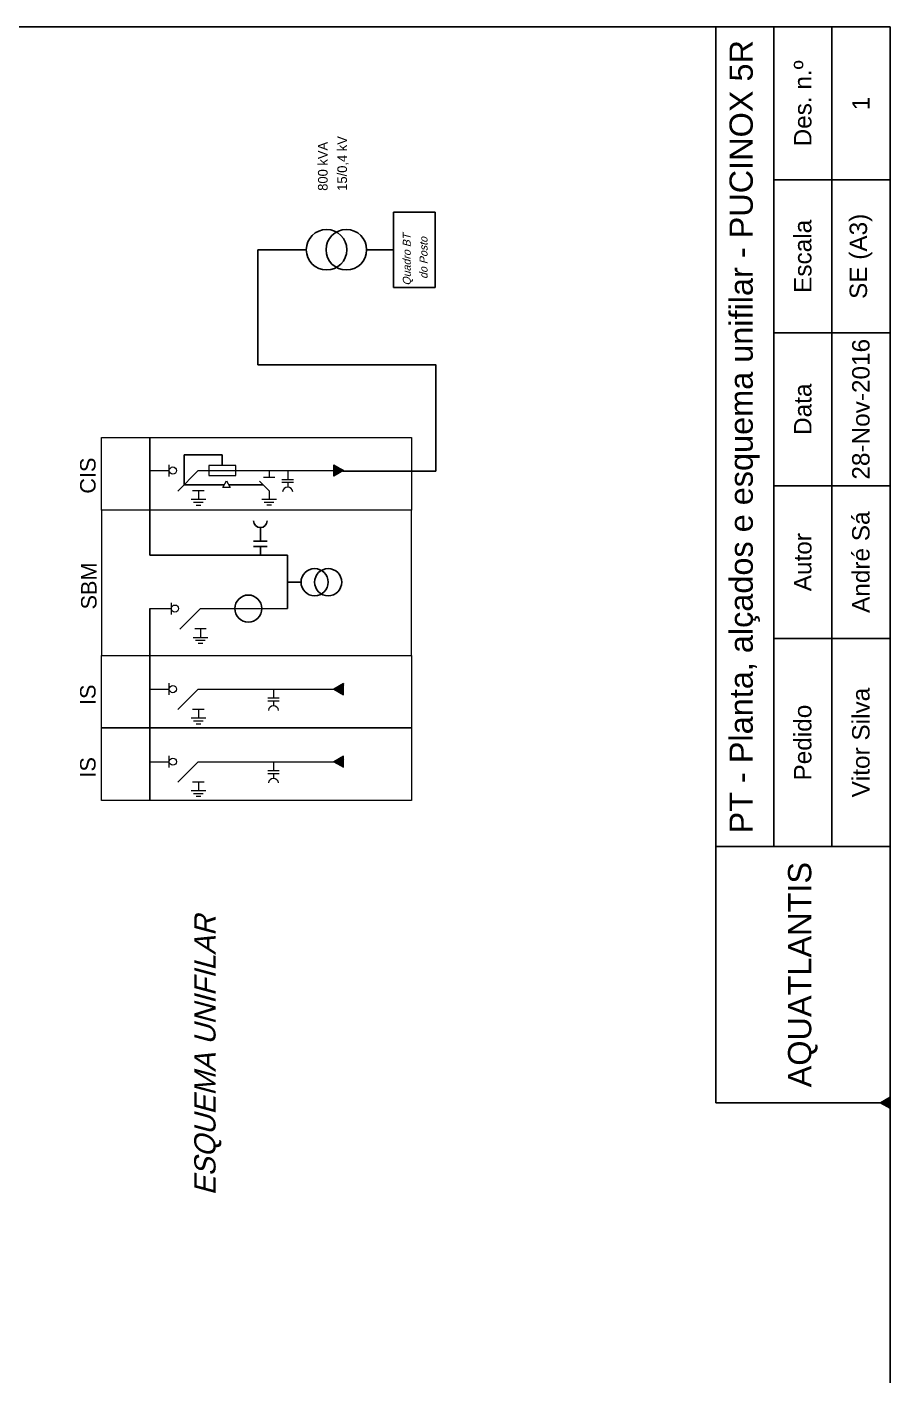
# Model space of a CAD drawing. Header units: millimetres. Extents: x -32 to 1412, y -324 to 2887.
# Drawn here: x 546.9 to 591.4, y 1924.2 to 1993.8 of the extents above; entities that cross this region are included whole.
import ezdxf

# ---------------------------------------------------------------- set-up
doc = ezdxf.new("R2010")
doc.units = ezdxf.units.MM
doc.header["$LTSCALE"] = 0.5
doc.layers.get('0').update_dxf_attribs({"linetype": 'CONTINUOUS'})
for name, color, linetype, lineweight in [('2', 2, 'CONTINUOUS', 0), ('BLOQUE', 1, 'CONTINUOUS', 0), ('C', 1, 'CONTINUOUS', 0), ('ESQUEMA', 3, 'CONTINUOUS', 0)]:
    doc.layers.add(name, color=color, linetype=linetype, lineweight=lineweight)
doc.layers.add('ESQUADRIA', color=7, linetype='CONTINUOUS')
doc.layers.add('TEXTO', color=7, linetype='ByBlock')
doc.styles.add('ITED_3', font='romans.shx', dxfattribs={"width": 0.9, "height": 0.1})
doc.styles.add('ROMANS', font='arial.ttf')

msp = doc.modelspace()

# ---------------------------------------------------------------- hatches: boundary and pattern name
msp.add_hatch(color=7).paths.add_polyline_path([(590.917, 1938.261), (591.416, 1938.549), (591.416, 1937.973)])

# ---------------------------------------------------------------- linework, layer by layer
for p, q in [((565.776, 1984.28), (565.776, 1980.383)), ((567.939, 1984.28), (565.776, 1984.28)), ((567.939, 1980.383), (567.939, 1984.28)), ((558.78, 1982.332), (561.281, 1982.332)), ((564.366, 1982.332), (565.776, 1982.332)), ((565.776, 1980.383), (567.939, 1980.383)), ((563.072, 1970.841), (562.71, 1971.203)), ((563.055, 1970.831), (562.71, 1971.176)), ((563.039, 1970.822), (562.71, 1971.15)), ((563.022, 1970.812), (562.71, 1971.123)), ((563.005, 1970.802), (562.71, 1971.097)), ((562.988, 1970.792), (562.71, 1971.071)), ((562.972, 1970.783), (562.71, 1971.044)), ((562.955, 1970.773), (562.71, 1971.018)), ((563.089, 1970.851), (562.752, 1971.188)), ((563.106, 1970.86), (562.814, 1971.152)), ((563.123, 1970.87), (562.877, 1971.116)), ((563.139, 1970.88), (562.94, 1971.08)), ((563.156, 1970.889), (563.002, 1971.043)), ((563.173, 1970.899), (563.065, 1971.007)), ((562.938, 1970.763), (562.71, 1970.991)), ((562.921, 1970.754), (562.71, 1970.965)), ((562.904, 1970.744), (562.71, 1970.938)), ((562.888, 1970.734), (562.71, 1970.912)), ((562.871, 1970.725), (562.71, 1970.885)), ((562.854, 1970.715), (562.71, 1970.859)), ((562.837, 1970.705), (562.71, 1970.832)), ((562.82, 1970.696), (562.71, 1970.806)), ((562.804, 1970.686), (562.71, 1970.779)), ((562.787, 1970.676), (562.71, 1970.753)), ((562.77, 1970.666), (562.71, 1970.726)), ((562.753, 1970.657), (562.71, 1970.7)), ((562.736, 1970.647), (562.71, 1970.673)), ((562.72, 1970.637), (562.71, 1970.647)), ((563.19, 1970.909), (563.128, 1970.971)), ((563.207, 1970.918), (563.19, 1970.935)), ((558.909, 1967.976), (558.909, 1967.276)), ((559.259, 1967.276), (558.559, 1967.276)), ((559.259, 1966.996), (558.559, 1966.996)), ((558.909, 1966.996), (558.909, 1966.554)), ((553.202, 1966.554), (560.309, 1966.554)), ((560.309, 1966.554), (560.309, 1963.791)), ((560.309, 1965.154), (561.009, 1965.154)), ((563.207, 1959.778), (563.116, 1959.868)), ((563.207, 1959.805), (563.133, 1959.878)), ((563.207, 1959.831), (563.15, 1959.888)), ((563.207, 1959.858), (563.167, 1959.897)), ((563.207, 1959.884), (563.184, 1959.907)), ((563.207, 1959.911), (563.2, 1959.917)), ((562.739, 1959.61), (562.714, 1959.636)), ((562.801, 1959.574), (562.73, 1959.645)), ((562.864, 1959.538), (562.747, 1959.655)), ((562.927, 1959.502), (562.764, 1959.665)), ((562.989, 1959.466), (562.781, 1959.674)), ((563.052, 1959.429), (562.797, 1959.684)), ((563.115, 1959.393), (562.814, 1959.694)), ((563.177, 1959.357), (562.831, 1959.703)), ((563.207, 1959.354), (562.848, 1959.713)), ((563.207, 1959.381), (562.865, 1959.723)), ((563.207, 1959.407), (562.881, 1959.732)), ((563.207, 1959.434), (562.898, 1959.742)), ((563.207, 1959.46), (562.915, 1959.752)), ((563.207, 1959.487), (562.932, 1959.762)), ((563.207, 1959.513), (562.949, 1959.771)), ((563.207, 1959.54), (562.965, 1959.781)), ((563.207, 1959.566), (562.982, 1959.791)), ((563.207, 1959.593), (562.999, 1959.8)), ((563.207, 1959.619), (563.016, 1959.81)), ((563.207, 1959.646), (563.033, 1959.82)), ((563.207, 1959.672), (563.049, 1959.829)), ((563.207, 1959.699), (563.066, 1959.839)), ((563.207, 1959.725), (563.083, 1959.849)), ((563.207, 1959.752), (563.1, 1959.858)), ((562.739, 1955.86), (562.714, 1955.886)), ((562.801, 1955.824), (562.73, 1955.895)), ((562.864, 1955.788), (562.747, 1955.905)), ((562.927, 1955.752), (562.764, 1955.915)), ((562.989, 1955.716), (562.781, 1955.924)), ((563.052, 1955.679), (562.797, 1955.934)), ((563.115, 1955.643), (562.814, 1955.944)), ((563.177, 1955.607), (562.831, 1955.953)), ((563.207, 1955.604), (562.848, 1955.963)), ((563.207, 1955.631), (562.865, 1955.973)), ((563.207, 1955.657), (562.881, 1955.982)), ((563.207, 1955.684), (562.898, 1955.992)), ((563.207, 1955.71), (562.915, 1956.002)), ((563.207, 1955.737), (562.932, 1956.012)), ((563.207, 1955.763), (562.949, 1956.021)), ((563.207, 1955.79), (562.965, 1956.031)), ((563.207, 1955.816), (562.982, 1956.041)), ((563.207, 1955.843), (562.999, 1956.05)), ((563.207, 1955.869), (563.016, 1956.06)), ((563.207, 1955.896), (563.033, 1956.07)), ((563.207, 1955.922), (563.049, 1956.079)), ((563.207, 1955.949), (563.066, 1956.089)), ((563.207, 1955.975), (563.083, 1956.099)), ((563.207, 1956.002), (563.1, 1956.108)), ((563.207, 1956.028), (563.116, 1956.118)), ((563.207, 1956.055), (563.133, 1956.128)), ((563.207, 1956.081), (563.15, 1956.138)), ((563.207, 1956.108), (563.167, 1956.147)), ((563.207, 1956.134), (563.184, 1956.157)), ((563.207, 1956.161), (563.2, 1956.167)), ((582.415, 1938.261), (591.416, 1938.261)), ((591.416, 1930.76), (591.416, 1867.692))]:
    msp.add_line(p, q)
at = {"color": 3}
for p, q in [((553.202, 1970.748), (553.202, 1972.625)), ((553.202, 1970.748), (553.202, 1968.875)), ((553.202, 1968.875), (553.202, 1966.554)), ((553.202, 1963.791), (553.202, 1961.375)), ((553.202, 1961.375), (553.202, 1957.625)), ((553.202, 1957.625), (553.202, 1953.875))]:
    msp.add_line(p, q, dxfattribs=at)
at = {"color": 1, "linetype": 'Continuous'}
for p, q in [((556.944, 1971.737), (554.969, 1971.737)), ((554.969, 1970.184), (554.969, 1971.737)), ((556.944, 1971.182), (556.944, 1971.737)), ((557.04, 1970.184), (554.969, 1970.184)), ((559.052, 1970.184), (557.282, 1970.184))]:
    msp.add_line(p, q, dxfattribs=at)
at = {"color": 1}
msp.add_lwpolyline([(502.304, 1867.692), (502.304, 1993.84), (591.416, 1993.84), (591.416, 1867.692), (502.304, 1867.692)], dxfattribs=at)
msp.add_lwpolyline([(563.173, 1970.899), (567.96, 1970.899), (567.96, 1976.392), (558.78, 1976.392), (558.78, 1982.332)])
at = {"color": 7}
msp.add_lwpolyline([(590.917, 1938.261), (591.416, 1938.549), (591.416, 1937.973)], close=True, dxfattribs=at)
for centre, radius in [((562.329, 1982.332), 1.048), ((563.348, 1982.332), 1.048), ((561.709, 1965.154), 0.7), ((562.409, 1965.154), 0.7), ((558.285, 1963.791), 0.7)]:
    msp.add_circle(centre, radius)
msp.add_arc((558.909, 1968.326), 0.35, 180, 0)
at = {"layer": '2'}
for p, q in [((554.208, 1970.622), (554.208, 1971.222)), ((562.704, 1971.212), (563.207, 1970.922)), ((562.704, 1970.632), (562.704, 1971.212)), ((553.202, 1970.922), (554.208, 1970.922)), ((554.647, 1969.863), (555.706, 1970.922)), ((555.706, 1970.922), (562.704, 1970.922)), ((558.861, 1970.376), (559.361, 1969.876)), ((559.062, 1970.576), (559.661, 1970.576)), ((559.361, 1970.922), (559.361, 1970.576)), ((560.62, 1970.448), (560.02, 1970.448)), ((560.32, 1970.922), (560.32, 1970.448)), ((563.207, 1970.922), (562.704, 1970.632)), ((556.01, 1969.871), (555.411, 1969.871)), ((555.711, 1969.871), (555.711, 1969.422)), ((559.361, 1969.876), (559.361, 1969.426)), ((560.62, 1970.299), (560.02, 1970.299)), ((560.32, 1970.299), (560.32, 1970.062)), ((556.085, 1969.422), (555.336, 1969.422)), ((555.96, 1969.272), (555.461, 1969.272)), ((555.835, 1969.122), (555.586, 1969.122)), ((559.736, 1969.426), (558.987, 1969.426)), ((559.611, 1969.276), (559.112, 1969.276)), ((559.486, 1969.127), (559.236, 1969.127)), ((554.315, 1963.491), (554.315, 1964.09)), ((553.202, 1963.791), (554.315, 1963.791)), ((554.754, 1962.731), (555.813, 1963.791)), ((555.813, 1963.791), (560.309, 1963.791)), ((556.117, 1962.738), (555.518, 1962.738)), ((555.818, 1962.738), (555.818, 1962.288)), ((556.192, 1962.288), (555.443, 1962.288)), ((556.067, 1962.138), (555.568, 1962.138)), ((555.943, 1961.989), (555.693, 1961.989)), ((554.208, 1959.331), (554.208, 1959.93)), ((563.207, 1959.92), (562.704, 1959.63)), ((563.207, 1959.34), (563.207, 1959.92)), ((553.202, 1959.63), (554.208, 1959.63)), ((554.647, 1958.571), (555.706, 1959.63)), ((555.706, 1959.63), (562.704, 1959.63)), ((559.585, 1959.63), (559.585, 1959.157)), ((562.704, 1959.63), (563.207, 1959.34)), ((556.01, 1958.577), (555.411, 1958.577)), ((555.711, 1958.577), (555.711, 1958.128)), ((559.885, 1959.157), (559.286, 1959.157)), ((559.885, 1959.007), (559.286, 1959.007)), ((559.585, 1959.007), (559.585, 1958.77)), ((556.085, 1958.128), (555.336, 1958.128)), ((555.96, 1957.978), (555.461, 1957.978)), ((555.835, 1957.828), (555.586, 1957.828)), ((553.202, 1955.88), (554.208, 1955.88)), ((554.208, 1955.581), (554.208, 1956.18)), ((554.647, 1954.821), (555.706, 1955.88)), ((555.706, 1955.88), (562.704, 1955.88)), ((559.585, 1955.88), (559.585, 1955.407)), ((563.207, 1956.17), (562.704, 1955.88)), ((562.704, 1955.88), (563.207, 1955.59)), ((563.207, 1955.59), (563.207, 1956.17)), ((559.885, 1955.407), (559.286, 1955.407)), ((559.885, 1955.257), (559.286, 1955.257)), ((559.585, 1955.257), (559.585, 1955.02)), ((556.085, 1954.378), (555.336, 1954.378)), ((556.01, 1954.827), (555.411, 1954.827)), ((555.711, 1954.827), (555.711, 1954.378)), ((555.96, 1954.228), (555.461, 1954.228)), ((555.835, 1954.078), (555.586, 1954.078))]:
    msp.add_line(p, q, dxfattribs=at)
at = {"layer": '2', "color": 3}
for p, q in [((556.24, 1971.182), (556.24, 1970.661)), ((557.648, 1971.182), (556.24, 1971.182)), ((557.648, 1970.661), (557.648, 1971.182)), ((556.24, 1970.661), (557.648, 1970.661))]:
    msp.add_line(p, q, dxfattribs=at)
at = {"layer": '2'}
for centre in [(560.32, 1969.798), (559.585, 1958.506), (559.585, 1954.756)]:
    msp.add_arc(centre, 0.264, 5.8809, 174.1191, dxfattribs=at)
at = {"layer": 'BLOQUE'}
for p, q in [((566.709, 1968.875), (550.709, 1968.875)), ((550.709, 1968.875), (550.709, 1961.375)), ((566.709, 1961.375), (566.709, 1968.875)), ((550.709, 1961.375), (566.709, 1961.375))]:
    msp.add_line(p, q, dxfattribs=at)
at = {"layer": 'C'}
for p, q in [((550.709, 1968.875), (550.709, 1972.625)), ((550.709, 1972.625), (566.709, 1972.625)), ((566.709, 1972.625), (566.709, 1968.875)), ((566.709, 1968.875), (550.709, 1968.875)), ((550.709, 1957.625), (550.709, 1961.375)), ((550.709, 1961.375), (566.709, 1961.375)), ((566.709, 1961.375), (566.709, 1957.625)), ((550.709, 1953.875), (550.709, 1957.625)), ((550.709, 1957.625), (566.709, 1957.625)), ((566.709, 1957.625), (550.709, 1957.625)), ((566.709, 1957.625), (566.709, 1953.875)), ((566.709, 1953.875), (550.709, 1953.875))]:
    msp.add_line(p, q, dxfattribs=at)
at = {"layer": 'C', "color": 3}
for centre, radius in [((554.394, 1970.922), 0.186), ((554.499, 1963.791), 0.184), ((554.392, 1959.63), 0.184), ((554.392, 1955.88), 0.184)]:
    msp.add_circle(centre, radius, dxfattribs=at)
at = {"layer": 'ESQUADRIA'}
for p, q in [((502.304, 1993.84), (591.416, 1993.84)), ((582.415, 1938.261), (582.415, 1993.84)), ((585.415, 1951.495), (585.415, 1993.84)), ((588.416, 1951.495), (588.416, 1993.84)), ((591.416, 1993.84), (591.416, 1930.76)), ((585.415, 1985.94), (591.416, 1985.94)), ((585.415, 1978.039), (591.416, 1978.039)), ((585.415, 1970.139), (591.416, 1970.139)), ((585.415, 1962.238), (591.416, 1962.238)), ((585.415, 1951.495), (585.415, 1962.238)), ((582.415, 1951.495), (591.416, 1951.495))]:
    msp.add_line(p, q, dxfattribs=at)
at = {"layer": 'ESQUEMA', "color": 1}
for p, q in [((556.963, 1970.052), (557.161, 1970.394)), ((557.161, 1970.394), (557.358, 1970.052)), ((557.358, 1970.052), (556.963, 1970.052))]:
    msp.add_line(p, q, dxfattribs=at)

# ---------------------------------------------------------------- texts
for s, p in [('800 kVA', (562.382, 1985.376)), ('15/0,4 kV', (563.382, 1985.376))]:
    msp.add_text(s, height=0.5, rotation=90).set_placement(p)
at = {"layer": 'C', "style": 'ROMANS'}
for s, p in [('CIS', (550.401, 1969.728)), ('SBM', (550.453, 1963.747)), ('IS', (550.401, 1958.812)), ('IS', (550.401, 1955.062))]:
    msp.add_text(s, height=0.8, rotation=90, dxfattribs=at).set_placement(p)
at = {"layer": 'ESQUADRIA', "attachment_point": 5, "rotation": 90, "style": 'ITED_3'}
for s, width, gutter_width, heights, insert, char_height in [('{\\fArial|b0|i0|c0|p34;\\W1;PT - Planta, alçados e esquema unifilar - PUCINOX 5R}', 4172.65919, 0.5, [247.9], (583.915, 1972.668), 1.2), ('{\\fArial|b0|i0|c0|p34;\\W1;Des. n.º}', 744.48323, 0.5, [223.211], (586.915, 1989.89), 0.90012), ('{\\fArial|b0|i0|c0|p34;\\W1;1}', 698.1789, 0.5, [205.268], (589.916, 1989.89), 0.90012), ('{\\fArial|b0|i0|c0|p34;\\W1;Escala}', 3.38711, 0.5, [0], (586.915, 1981.989), 0.90012), ('{\\fArial|b0|i0|c0|p34;\\W1;SE (A3)}', 752.38445, 0.5, [193.822], (589.916, 1981.989), 0.90012), ('{\\fArial|b0|i0|c0|p34;\\W1;28-Nov-2016}', 749.29006, 0.5, [174.63], (589.916, 1974.089), 0.90012), ('{\\fArial|b0|i0|c0|p34;\\W1;Data}', 3.38711, 0.5, [0], (586.915, 1974.089), 0.90012), ('{\\fArial|b0|i0|c0|p34;\\W1;André Sá}', 755.77946, 0.5, [192.127], (589.916, 1966.189), 0.90012), ('{\\fArial|b0|i0|c0|p34;\\W1;Autor}', 3.38711, 0.5, [0], (586.915, 1966.189), 0.90012), ('{\\fArial|b0|i0|c0|p34;\\W1;Vitor Silva}', 1027.31269, 0.5, [237.272], (589.916, 1956.867), 0.90012), ('{\\fArial|b0|i0|c0|p34;\\W1;Pedido}', 3.38711, 0.5, [0.655], (586.915, 1956.867), 0.90012), ('{\\fArial|b0|i0|c0|p34;\\W1;AQUATLANTIS}', 1295.43007, 1354.274, [533.168], (586.915, 1944.878), 1.20017)]:
    msp.add_mtext_dynamic_manual_height_columns(s, width=width, gutter_width=gutter_width, heights=heights, dxfattribs=dict(at, insert=insert, char_height=char_height))
at = {"layer": 'TEXTO', "oblique": 15}
for s, p in [('Quadro BT', (566.672, 1980.479)), ('do Posto', (567.539, 1980.823))]:
    msp.add_text(s, height=0.41, rotation=90, dxfattribs=at).set_placement(p)
at = {"layer": 'TEXTO', "color": 4, "oblique": 15}
msp.add_text('ESQUEMA UNIFILAR', height=1.1, rotation=90, dxfattribs=at).set_placement((556.596, 1933.474))

doc.saveas('drawing.dxf')
